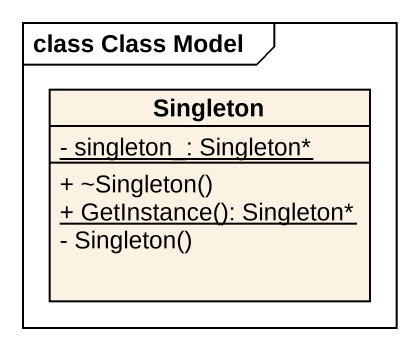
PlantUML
@startuml
mainframe class Class Model
hide circle
hide empty members
skinparam classAttributeIconSize 0
class Singleton {
  {static} - singleton_: Singleton*
  + ~Singleton()
  {static} + GetInstance(): Singleton*
  - Singleton()
}
@enduml
